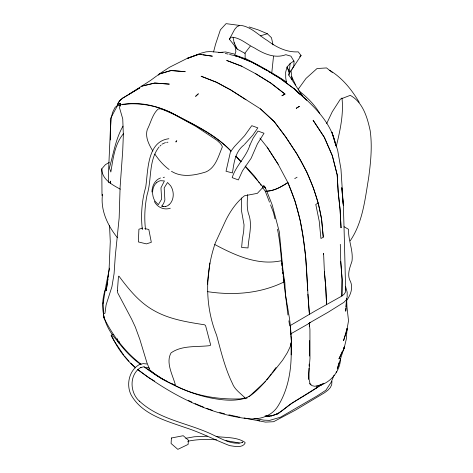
<?xml version="1.0" encoding="UTF-8"?>
<svg xmlns="http://www.w3.org/2000/svg" width="473" height="473" viewBox="0 0 473 473"><rect width="100%" height="100%" fill="white"/><g stroke="black" fill="none" stroke-linecap="round" stroke-linejoin="round"><path stroke-width="0.71" d="M123.554 354.88L113.887 340.554L111.244 335.865L111.504 334.908M266.583 415.802C276.386 417.31 283.374 409.074 290.724 403.972C300.999 397.474 312.298 391.36 321.711 384.2L318.093 385.684L314.663 386.264L311.867 385.625L309.957 383.42L309.04 379.169L308.822 373.504L309.986 358.274L309.927 329.569L309.301 323.301L291.38 333.5L290.599 334.795L290.682 334.044M247.58 194.592C247.332 200.865 246.64 207.233 248.384 213.37C252.854 224.669 248.692 236.405 248.023 247.929L241.626 247.509L242.383 238.924L243.69 231.368L244.05 224.882L241.301 209.687L241.591 197.939M119.095 343.357L119.166 341.346M309.1 366.149L309.182 364.044M110.339 182.578L110.404 181.106L110.191 183.258M309.567 356.039L309.579 340.525M345.911 308.278L345.751 311.216L346.833 298.197L346.189 300.024L343.77 302.442L328.262 312.145L309.549 322.882L309.289 326.187M345.988 306.806L346.23 302.395M346.307 300.929L346.431 298.723M331.94 381.191L331.709 384.732L330.302 387.624L327.907 390.19L324.655 392.667L295.566 410.061L273.631 421.709L265.454 422.111L244.092 417.955M171.303 383.449C193.102 395.925 218.692 400.105 243.56 398.733L244.186 398.662L244.281 397.19C239.929 392.791 234.496 389.326 232.308 383.195C224.912 368.012 220.992 351.368 216.587 335.144C204.75 305.848 205.075 272.667 215.316 242.962L225.917 220.01C230.505 210.852 236.482 202.243 244.506 195.769L257.359 193.351L263.225 187.06L245.197 166.472M346.608 297.99L346.951 306.8L348.524 320.789L346.721 331.017L343.575 340.619L347.076 328.451L346.331 338.999L344.001 348.79L338.934 358.918L342.399 351.185M291.179 354.868L291.463 341.914L290.712 335.647M309.011 368.26L308.668 379.387M273.518 56.311L271.792 72.741M343.327 205.377L341.778 187.781L343.327 205.377C344.32 233.55 344.876 261.746 345.645 289.937L345.456 292.125L344.214 294.117L341.896 296.021L315.722 310.643L289.677 325.897L288.873 320.806M207.411 284.22L209.894 262.982M296.589 91.301L302.359 95.605L288.796 75.095L290.174 63.506L293.964 60.964M151.939 192.008C152.01 186.244 154.76 180.018 160.513 177.966M347.076 328.451L346.721 331.017L346.514 329.575M176.358 141.752L175.785 141.817L176.358 141.752L176.464 141.072A1.644 0.905 -85.7 0 1 176.807 140.428M231.108 151.307C214.624 133.581 192.133 123.902 171.232 112.639C155.729 105.243 138.004 102.286 120.964 104.498L120.036 104.503L119.557 107.885L122.755 118.96L123.347 135.053L122.72 150.674L120.101 187.213L119.161 217.923L115.282 256.076L114.076 273.731L111.906 286.804L106.1 304.89L104.976 313.256L103.516 313.877L103.404 314.379L104.161 318.305C112.911 335.931 125.351 352.273 141.072 364.234M107.572 282.056L106.212 290.753L109.074 269.533L110.286 241.555L109.529 225.55M107.803 280.601L108.027 279.153M108.37 276.977L108.601 275.528M103.664 316.153L103.138 303.276L106.189 284.208L109.517 268.108M340.554 358.623C340.152 371.317 330.633 382.87 318.276 385.814M321.616 384.744L321.711 384.2M290.777 334.015L290.617 327.694L289.482 318.424L285.402 294.224L284.841 282.529L283.209 272.815L279.336 231.971L272.229 205.01L266.961 191.642M262.763 186.569L262.485 187.982L263.159 187.001M344.001 348.79L344.415 346.679L343.552 348.607M103.138 303.276L103.776 300.426M105.733 288.252C99.076 306.492 103.54 325.525 116.405 339.768C123.441 349.05 131.299 357.83 140.865 364.571M336.155 146.92C339.992 130.938 343.812 114.49 341.967 97.952M336.137 372.547L336.415 371.376M111.25 335.15L111.244 335.865M213.565 51.959L215.511 44.379L220.383 29.829L226.07 23.65L239.178 25.371M120.071 104.509L119.941 104.971L120.402 104.521L119.811 105.698M339.023 362.738L337.279 369.041L344.415 346.679M117.458 237.736C107.661 225.609 100.264 210.053 102.529 194.243M244.6 397.651L244.186 398.662L244.848 398.337L244.281 397.19M334.104 375.148L331.059 382.426L325.879 390.237L317.093 395.948L280.536 417.186L269.634 420.385L263.91 420.16L253.942 418.416M288.796 75.095L290.132 71.979L301.076 55.536L298.25 51.859C286.804 52.538 276.344 47.253 267.428 40.56C258.506 35.274 250.696 26.234 239.917 25.3L236.861 26.837L234.614 29.462L229.405 39.218L237.198 49.115L245.174 53.455L245.091 58.617L234.833 54.986L235.879 51.48L234.998 45.964M326.683 123.559L332.259 111.782L340.412 99.129L350.251 95.345C362.992 102.345 367.367 117.511 370.199 130.808C372.387 146.565 370.696 162.487 368.603 178.155C364.973 199.511 362.756 222.446 350.215 240.81M171.256 112.834L171.256 112.834C191.867 123.831 213.743 133.64 230.457 150.408M309.549 322.882L309.236 323.384L310.081 322.562L309.206 323.881M346.331 300.905C350.865 294.845 353.745 286.94 349.63 279.75C347.194 273.465 350.085 267.079 352.007 261.078C353.396 250.318 348.116 240.13 348.542 229.316L344.078 226.738M292.072 69.235L293.81 66.072L294.064 61.419L290.936 56.169L285.852 54.697C274.955 58.806 263.887 53.863 254.675 48.08C246.871 44.421 239.876 37.166 230.895 37.16L229.405 39.218M290.588 334.316L290.865 333.82M122.986 126.161C115.613 138.92 113.455 153.914 109.393 167.897L110.848 172.001C113.124 158.709 114.525 144.36 123.542 133.611M159.105 146.89C148.191 160.921 152.034 179.161 147.044 195.036C144.779 206.34 144.129 218.006 145.518 229.464M276.025 367.515C268.351 377.992 260.398 388.629 249.643 396.155C240.048 401.015 229.21 400.708 218.822 399.295C198.991 396.723 180.172 389.119 162.925 379.198L143.768 366.699M242.135 442.32L242.413 441.924L242.779 442.415C232.627 445.347 223.138 439.488 214.192 435.456C189.673 423.158 160.022 420.349 139.399 401.092L139.689 401.423C129.655 392.767 128.94 374.38 141.007 367.308L140.623 367.527L143.396 366.936M244.843 398.189L244.553 398.597L244.807 398.437M298.25 89.196L305.996 78.447L317.034 68.532L326.553 67.929L332.306 72.475M165.243 206.494L161.665 206.293L163.623 203.508L164.882 200.038L164.184 187.899L167.525 182.501L170.658 185.836A13.179 10.276 80.3 0 1 173.171 193.244A13.049 10.175 80.3 0 1 172.734 198.607A13.043 10.175 80.2 0 1 169.027 204.703M244.848 53.289L250.235 46.253M265.388 381.563L248.969 396.699M266.778 379.89L271.396 374.314M272.318 373.197L282.618 360.184L287.336 352.704L290.168 346.768L291.64 340.247L290.321 326.34M244.186 398.662L244.766 397.97L244.553 398.597L244.848 398.337M102.002 195.621L101.801 168.808L105.497 164.58L109.228 162.481M290.174 63.506L287.058 67.006L285.668 72.15L285.733 78.015L286.662 83.313M244.387 144.513L252.807 135.177L257.838 127.864L251.772 125.676L244.582 135.733L234.525 146.464L230.487 151.709L226.029 171.267L232.45 172.935C233.952 162.813 235.217 151.691 243.897 145.028M157.621 75.39L158.573 74.362L170.528 70.554L185.25 71.701L171.681 70.483L159.371 73.865L157.887 75.408M222.984 52.674L210.325 51.563L206.163 51.841L201.397 53.071L187.456 58.433L188.366 57.795L198.678 54.484M299.651 56.837L301.076 55.536M160.045 146.033L160.986 145.176M122.608 98.189L139.766 87.889L122.608 98.189L119.87 100.542L118.096 103.096L117.387 105.816L110.327 118.788L110.463 140.002M323.922 383.236L292.249 402.978L278.219 413.573L271.147 415.927L267.712 416.335L265.01 415.956M156.746 75.881L150.55 80.445L129.685 93.831M321.705 384.685L323.26 383.562M159.371 73.865L169.452 67.308L188.366 57.795M262.349 187.131L265.258 191.187C273.654 191.34 281.086 186.995 287.868 182.548L277.911 163.859L267.133 147.156M321.025 385.241L321.9 384.655M103.894 317.076L104.604 318.075M120.733 106.129L120.432 103.587L119.817 103.262L114.951 107.56L112.462 112.686L111.232 118.741L110.41 128.963L108.406 174.572L108.737 182.655M139.316 364.594C129.117 370.3 125.978 384.62 131.056 394.801C141.811 414.247 165.349 420.58 184.872 427.444C200.274 432.316 214.63 439.837 229.659 445.625C234.371 446.258 242.661 448.327 245.15 442.994L244.89 442.285C236.612 436.81 225.603 437.809 216.108 436.49M317.336 387.381L315.704 388.333M307.923 294.2L309.454 314.456C306.965 288.979 307.379 263.23 303.252 237.913C300.674 218.863 295.542 200.185 287.868 182.548C281.074 186.947 273.648 191.352 265.258 191.187L269.498 202.172M297.068 177.233L294.726 178.587M122.625 98.177C120.089 100.01 117.671 102.54 117.387 105.816L119.687 105.331M247.261 397.899L245.588 398.751M262.237 186.699C264.738 184.5 265.678 188.768 266.394 190.312M318.234 203.124L315.781 204.407L319.222 221.128L320.93 238.498L323.272 237.251L321.628 219.632C317.945 196.579 309.265 174.555 297.292 154.57L286.076 137.442L274.31 121.732L285.118 136.118L296.459 153.157L306.794 171.971L313.422 188.053L318.305 203.39L321.599 219.301L323.266 237.038M119.202 103.552L119.817 103.262L120.432 103.587L120.58 104.444M161.937 144.182L165.444 142.586M187.935 58.256L198.69 54.194L201.486 54.596M273.152 415.442L273.832 415.217M199.304 54.283L212.377 56.175L202.935 54.809M142.698 228.033L138.908 229.222L138.376 241.945L146.376 243.873L151.33 242.324L148.824 229.511L144.738 228.53M260.422 35.847L267.328 33.737L271.49 37.734L273.004 44.87M271.147 415.927L272.483 415.601M139.701 364.381L143.254 363.619L146.819 363.968M122.548 104.734C138.908 101.328 156.35 105.621 171.161 112.793M185.759 438.294L194.202 436.78L207.322 436.189M187.692 441.291C197.164 439.163 206.955 439.269 216.599 439.813M170.304 208.238C164.054 210.367 157.308 207.304 154.346 201.474M168.885 138.725C147.044 141.451 148.161 170.304 145.743 187.03C141.758 200.783 140.7 215.357 142.326 229.571M166.679 142.391L167.921 142.202M316.283 386.222L317.578 386.039M112.71 334.624L113.751 334.535M218.301 52.562L225.574 51.971L234.596 54.099M265.584 416.045L269.291 416.258M267.304 416.311L269.196 416.27M207.275 291.61C233.236 295.619 260.28 293.656 284.09 281.908L281.624 260.653C258.163 265.968 235.063 255.325 214.807 244.535M226.023 440.623L239.409 443.012M238.41 416.902L239.829 417.162M257.72 420.456L259.712 420.869M237.7 416.766L228.831 414.809M264.241 186.167L263.715 186.055L265.542 188.307M235.176 55.938L238.008 56.583L251.949 62.247M225.231 53.419L228.092 54.105M229.523 54.448L238.108 56.512L252.168 62.211L265.572 69.596M224.586 413.786L219.655 412.515M212.702 410.44L206.506 408.311M249.194 26.967L258.489 29.988L267.328 33.737M146.334 367.219L149.468 368.201M203.774 407.271L195.059 403.587M241.934 66.326L226.673 60.443L241.183 65.966L255.887 73.853L270.568 82.911L285.059 94.115L281.873 95.794L284.941 94.015L271.035 83.236L255.639 73.705M264.472 186.362L263.715 186.055L265.223 187.61M308.668 323.402L309.425 323.727L309.283 323.29M188.502 400.483L191.784 402.038M171.468 171.285C181.863 177.842 194.888 175.382 205.903 171.93C215.824 167.637 218.502 155.824 222.363 146.884L221.648 145.146L219.732 142.816L216.735 140.174L195.899 126.409L174.62 114.703L164.149 110.049L160.513 108.843L158.301 108.908C152.489 113.934 150.786 122.885 147.251 129.608C145.004 137.182 148.977 144.773 152.885 151.07M167.324 381.492C159.147 377.596 151.555 372.535 144.502 366.865M244.99 58.303C259.334 65.445 273.299 73.392 286.75 82.107M252.582 62.596L259.529 66.427M260.794 67.119L267.109 70.66M161.973 205.944L163.144 206.606M120.278 189.17C112.213 184.754 101.778 179.385 101.801 168.808M154.766 381.197L148.581 377.56L137.678 369.502M268.368 71.411L270.26 72.54M271.52 73.297L279.714 78.199L293.414 88.274L300.249 94.6M266.21 69.951L280.217 78.388L294.058 88.652L306.847 100.394M264.703 186.652L263.715 186.055L264.945 187.066M260.434 108.873L274.269 121.679L260.57 108.961L230.978 90.089L215.818 81.959L201.108 76.224L217.113 82.533L230.54 89.811L245.93 99.72M137.631 369.537C169.511 393.477 205.986 413.408 246.055 418.487C258.146 420.284 271.437 416.884 278.124 405.834C289.553 387.346 292.202 364.659 290.936 343.315M329.663 70.258C342.452 78.045 351.717 89.628 359.226 102.369M298.93 90.851C307.03 97.184 314.569 104.568 319.795 113.496M169.115 169.511C163.404 165.39 158.792 159.874 154.842 154.092M135.514 367.633L130.826 363.288M120.036 103.232L120.645 105.166M294.348 88.788C311.784 104.367 331.331 121.177 335.753 145.353M135.585 367.923C125.723 359.226 117.227 348.453 112.095 336.268M235.879 156.096L241.301 161.784M128.91 361.218L124.381 355.956M235.879 156.332L240.787 161.671M245.209 166.011L254.462 176.116L257.785 180.751M309.537 383.556L310.743 384.892M259.914 138.069L267.505 147.682L278.159 164.302M120.201 103.268L120.432 103.587M104.095 317.708L104.438 318.181M258.613 181.916L259.441 183.075M260.274 184.234L261.102 185.392M289.269 71.642L287.058 67.006L289.186 72.328M291.48 76.283L295.59 84.898M233.083 37.544L234.1 42.564L237.198 49.115M303.252 237.913L305.729 257.466L307.734 290.523M291.581 78.317L292.113 79.653L291.019 70.524M287.868 182.548L295.075 201.196L300.154 220.312L303.317 238.073M270.556 204.921L273.471 212.472L274.961 218.745M103.676 317.028L103.8 317.395L103.575 316.538L103.936 317.75L103.54 316.283L104.161 318.305M103.64 316.886L103.8 317.395L103.611 316.733M335.741 145.317L331.91 132.168L337.639 150.195L340.962 169.062L343.185 203.674M345.521 286.336L347.164 292.172L347.17 297.422M234.1 42.564L234.46 43.924M117.363 338.674L118.244 342.18M277.444 229.192C279.756 239.817 280.643 250.714 281.559 261.534M287.951 314.983L283.528 278.928M282.635 272.418L282.836 273.867M283.132 276.037L283.333 277.485M345.509 288.802L345.645 289.937M281.683 262.988L281.932 265.891M282.121 268.067L282.239 269.521M340.737 261.468L342.115 279.277L341.896 296.021L342.109 279.626L340.767 261.871L340.3 244.31M323.609 254.373L323.591 253.345L324.377 271.372M156.794 182.519A13.043 10.175 80.2 0 0 153.104 196.579A13.179 10.276 80.3 0 0 155.168 201.35L158.295 204.685L161.636 199.151L160.962 187.816L164.415 180.946L160.589 180.698A13.179 10.276 80.2 0 0 156.805 182.489M169.003 204.797A13.179 10.276 80.3 0 1 165.219 206.589M163.203 177.505A15.828 12.345 80.3 0 1 164.456 177.209M341.033 227.259L341.021 227.809L340.164 210.384L338.219 192.393L337.154 174.626L332.117 155.085L324.242 137.176L313.096 120.237L324.383 137.407L332.484 156.155L337.208 174.933L338.148 191.364L340.01 208.948L341.033 227.259M117.405 290.771L117.718 292.876L131.636 319.151L135.26 326.902L139.842 339.389L146.837 362.489L149.876 370.046L156.291 375.195L162.133 379.009L168.37 382.285L174.886 385.057L175.371 384.786C172.698 375.071 165.485 362.513 171.072 352.87C182.194 344.988 197.241 347.235 210.107 345.597L210.633 344.87L205.595 325.678L204.673 324.821C187.278 322.06 169.328 319.37 153.82 310.477C139.287 302.413 128.757 289.287 118.989 276.185L118.487 276.238L117.405 290.771M171.415 437.998L171.09 443.508L177.842 449.35L188.136 444.407L188.39 440.186L183.222 435.716L171.415 437.998M249.904 145.087C246.256 157.131 235.867 165.556 232.19 177.653L238.345 179.923L242.478 170.848L251.151 158.242L257.407 143.887L264.023 133.244L257.951 131.062L253.102 138.199L249.904 145.087M198.264 93.843L195.591 96.356L198.311 93.873M299.344 106.366L296.269 108.264L299.344 106.366M278.757 413.189L275.647 414.691L278.757 413.189M141.912 86.104L154.636 83.059L169.322 84.117L154.813 83.047L141.912 86.104M325.749 287.005L324.389 271.549L325.749 287.005L326.583 304.73L325.749 287.005"/></g></svg>
